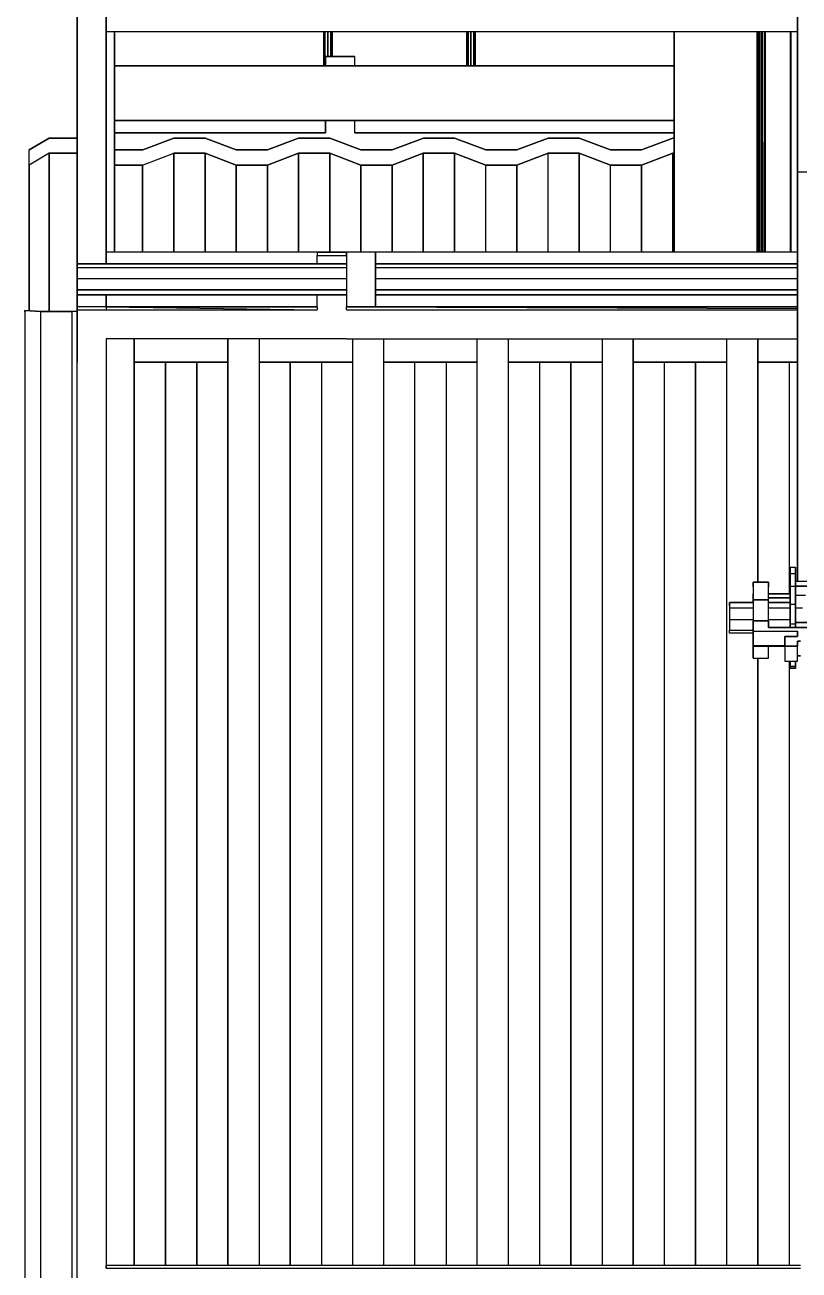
# Model space of a CAD drawing. Extents: x -32 to 51.8, y -51.6 to -5.5.
# Drawn here: x -26.871 to -24.743, y -46.141 to -42.716 of the extents above; entities that cross this region are included whole.
import ezdxf

# ---------------------------------------------------------------- set-up
doc = ezdxf.new("R2010")
doc.units = 0
doc.header["$MEASUREMENT"] = 0
doc.layers.get('0').update_dxf_attribs({"linetype": 'CONTINUOUS'})
doc.layers.add('hachures', color=5, linetype='CONTINUOUS')

msp = doc.modelspace()

# ---------------------------------------------------------------- linework, layer by layer
for p, q in [((-24.747, -43.1207), (-24.747, -41.2391)), ((-24.747, -41.2391), (-24.747, -43.1207)), ((-24.747, -41.2813), (-24.747, -43.0952)), ((-26.7272, -42.7353), (-26.7272, -42.2401)), ((-26.7272, -42.4833), (-26.7272, -43.5642)), ((-26.7272, -42.4833), (-26.7272, -43.504)), ((-26.7272, -43.5642), (-26.7272, -42.4833)), ((-24.747, -43.0952), (-24.747, -42.5372)), ((-26.6472, -42.6379), (-26.6472, -43.3413)), ((-26.6472, -43.3736), (-26.6472, -42.6379)), ((-26.6472, -42.6379), (-26.6472, -43.3736)), ((-24.747, -42.6379), (-24.747, -43.1375)), ((-26.7272, -42.7353), (-26.7272, -42.7353)), ((-24.747, -42.7353), (-26.6472, -42.7353)), ((-26.6242, -42.7353), (-26.6242, -43.3413)), ((-26.6242, -42.7353), (-26.6242, -42.8292)), ((-26.6242, -43.3413), (-26.6242, -42.7353)), ((-26.0489, -42.8292), (-26.0489, -42.7353)), ((-26.0458, -42.8292), (-26.0459, -42.7353)), ((-26.0456, -42.8292), (-26.0456, -42.7353)), ((-26.0382, -42.8033), (-26.0384, -42.7353)), ((-26.0377, -42.7353), (-26.0377, -42.8033)), ((-26.0304, -42.7353), (-26.0303, -42.8033)), ((-26.0297, -42.7353), (-26.0297, -42.8033)), ((-26.0267, -42.7353), (-26.0267, -42.8033)), ((-26.0264, -42.7353), (-26.0264, -42.8033)), ((-25.6559, -42.8292), (-25.6559, -42.7353)), ((-25.6529, -42.8292), (-25.6529, -42.7353)), ((-25.6526, -42.7353), (-25.6526, -42.8292)), ((-25.6452, -42.8292), (-25.6454, -42.7353)), ((-25.6447, -42.7353), (-25.6447, -42.8292)), ((-25.6374, -42.7353), (-25.6373, -42.8292)), ((-25.6367, -42.7353), (-25.6367, -42.8292)), ((-25.6337, -42.7353), (-25.6337, -42.8292)), ((-25.6334, -42.7353), (-25.6334, -42.8292)), ((-25.0856, -43.3413), (-25.0856, -42.7353)), ((-25.0856, -42.7353), (-25.0856, -43.3413)), ((-25.0856, -43.3413), (-25.0856, -42.7353)), ((-24.8577, -43.3413), (-24.8577, -42.7353)), ((-24.8566, -42.7353), (-24.8564, -43.3413)), ((-24.8544, -43.3413), (-24.8544, -42.7353)), ((-24.8518, -42.7353), (-24.8513, -43.3413)), ((-24.8464, -43.3413), (-24.8464, -42.7353)), ((-24.8439, -42.7353), (-24.8433, -43.3413)), ((-24.8385, -42.7353), (-24.8385, -43.3413)), ((-24.8374, -42.7353), (-24.8372, -43.3413)), ((-24.8352, -43.3413), (-24.8352, -42.7353)), ((-24.7676, -42.7353), (-24.7676, -43.3413)), ((-24.7676, -42.7353), (-24.7676, -43.3413)), ((-24.7657, -42.7353), (-24.7657, -43.3413)), ((-24.7657, -43.3413), (-24.7657, -42.7353)), ((-24.7657, -43.3413), (-24.7657, -42.7353)), ((-24.7657, -43.3413), (-24.7657, -42.7353)), ((-25.9642, -42.8033), (-26.0442, -42.8033)), ((-26.0442, -42.8033), (-26.0442, -42.8292)), ((-26.0442, -42.8292), (-26.0442, -42.8034)), ((-26.0442, -42.8034), (-26.0442, -42.8292)), ((-26.0442, -42.8292), (-26.0442, -42.8034)), ((-26.0442, -42.8034), (-25.9642, -42.8034)), ((-25.9642, -42.8034), (-25.9642, -42.8033)), ((-25.9642, -42.8292), (-25.9642, -42.8034)), ((-25.9642, -42.8292), (-26.6242, -42.8292)), ((-26.6242, -42.9792), (-26.6242, -42.8292)), ((-26.6242, -42.8292), (-25.9642, -42.8292)), ((-26.6242, -42.8292), (-26.6242, -42.9792)), ((-25.8842, -42.8292), (-25.9642, -42.8292)), ((-25.9642, -42.8292), (-25.8842, -42.8292)), ((-25.0856, -42.8292), (-25.8842, -42.8292)), ((-25.8842, -42.8292), (-25.0856, -42.8292)), ((-24.7657, -42.8292), (-24.7676, -42.8292)), ((-24.7676, -42.8292), (-24.7657, -42.8292)), ((-26.6242, -42.9792), (-25.9642, -42.9792)), ((-25.9642, -42.9792), (-26.6242, -42.9792)), ((-26.6242, -42.9792), (-26.6242, -43.3413)), ((-26.0442, -43.0131), (-26.0442, -42.9792)), ((-26.0442, -42.9792), (-26.0442, -43.0131)), ((-26.0442, -42.9792), (-26.0442, -43.0131)), ((-26.0442, -43.0131), (-26.0442, -42.9792)), ((-26.0442, -42.9886), (-26.0442, -42.9886)), ((-26.0442, -42.9886), (-26.0442, -42.9886)), ((-25.9642, -42.9792), (-25.8842, -42.9792)), ((-25.8842, -42.9792), (-25.9642, -42.9792)), ((-25.9642, -43.0131), (-25.9642, -42.9792)), ((-25.8842, -42.9792), (-25.0856, -42.9792)), ((-25.0856, -42.9792), (-25.8842, -42.9792)), ((-24.7676, -42.9792), (-24.7657, -42.9792)), ((-24.7657, -42.9792), (-24.7676, -42.9792)), ((-26.8041, -43.0279), (-26.8594, -43.0602)), ((-26.8594, -43.0602), (-26.8041, -43.0279)), ((-26.7272, -43.0279), (-26.8041, -43.0279)), ((-26.8041, -43.0279), (-26.7272, -43.0279)), ((-26.6242, -43.0131), (-26.0442, -43.0131)), ((-26.0442, -43.0131), (-26.6242, -43.0131)), ((-26.547, -43.0602), (-26.4612, -43.0279)), ((-26.4612, -43.0279), (-26.547, -43.0602)), ((-26.3755, -43.0279), (-26.4612, -43.0279)), ((-26.4612, -43.0279), (-26.3755, -43.0279)), ((-26.2898, -43.0602), (-26.3755, -43.0279)), ((-26.3755, -43.0279), (-26.2898, -43.0602)), ((-26.2041, -43.0602), (-26.1184, -43.0279)), ((-26.1184, -43.0279), (-26.2041, -43.0602)), ((-26.0327, -43.0279), (-26.1184, -43.0279)), ((-26.1184, -43.0279), (-26.0327, -43.0279)), ((-25.947, -43.0602), (-26.0327, -43.0279)), ((-26.0327, -43.0279), (-25.947, -43.0602)), ((-25.9642, -43.0131), (-25.0856, -43.0131)), ((-25.0856, -43.0131), (-25.9642, -43.0131)), ((-25.8612, -43.0602), (-25.7755, -43.0279)), ((-25.7755, -43.0279), (-25.8612, -43.0602)), ((-25.7755, -43.0279), (-25.6898, -43.0279)), ((-25.6898, -43.0279), (-25.7755, -43.0279)), ((-25.6898, -43.0279), (-25.6041, -43.0602)), ((-25.6041, -43.0602), (-25.6898, -43.0279)), ((-25.4327, -43.0279), (-25.5184, -43.0602)), ((-25.5184, -43.0602), (-25.4327, -43.0279)), ((-25.347, -43.0279), (-25.4327, -43.0279)), ((-25.4327, -43.0279), (-25.347, -43.0279)), ((-25.2612, -43.0602), (-25.347, -43.0279)), ((-25.347, -43.0279), (-25.2612, -43.0602)), ((-25.1755, -43.0602), (-25.0898, -43.0279)), ((-25.0898, -43.0279), (-25.1755, -43.0602)), ((-25.0898, -43.0279), (-25.0856, -43.0279)), ((-25.0856, -43.0279), (-25.0898, -43.0279)), ((-24.7676, -43.0131), (-24.7657, -43.0131)), ((-24.7657, -43.0131), (-24.7676, -43.0131)), ((-24.7676, -43.0357), (-24.7657, -43.0349)), ((-24.7657, -43.035), (-24.7676, -43.0357)), ((-26.8595, -43.1017), (-26.8594, -43.0602)), ((-26.8042, -43.0694), (-26.8595, -43.1017)), ((-26.8042, -43.5045), (-26.8042, -43.0694)), ((-26.8042, -43.0694), (-26.7272, -43.0694)), ((-26.7272, -43.0694), (-26.8042, -43.0694)), ((-26.6242, -43.0602), (-26.547, -43.0602)), ((-26.547, -43.0602), (-26.6242, -43.0602)), ((-26.5471, -43.1017), (-26.4614, -43.0694)), ((-26.3757, -43.0694), (-26.4614, -43.0694)), ((-26.4614, -43.0694), (-26.3757, -43.0694)), ((-26.2899, -43.1017), (-26.3757, -43.0694)), ((-26.3757, -43.0694), (-26.2899, -43.1017)), ((-26.3755, -43.0694), (-26.3755, -43.0694)), ((-26.2898, -43.0602), (-26.2041, -43.0602)), ((-26.2041, -43.0602), (-26.2898, -43.0602)), ((-26.1185, -43.0694), (-26.2042, -43.1017)), ((-26.2042, -43.1017), (-26.1185, -43.0694)), ((-26.0328, -43.0694), (-26.1185, -43.0694)), ((-26.1185, -43.0694), (-26.0328, -43.0694)), ((-26.1184, -43.0694), (-26.1184, -43.0694)), ((-26.1184, -43.0694), (-26.1184, -43.0694)), ((-25.9471, -43.1017), (-26.0328, -43.0694)), ((-26.0328, -43.0694), (-25.9471, -43.1017)), ((-26.0327, -43.0694), (-26.0327, -43.0694)), ((-25.947, -43.0602), (-25.8612, -43.0602)), ((-25.8612, -43.0602), (-25.947, -43.0602)), ((-25.7757, -43.0694), (-25.8614, -43.1017)), ((-25.8614, -43.1017), (-25.7757, -43.0694)), ((-25.6899, -43.0694), (-25.7757, -43.0694)), ((-25.7757, -43.0694), (-25.6899, -43.0694)), ((-25.7755, -43.0694), (-25.7755, -43.0694)), ((-25.7755, -43.0694), (-25.7755, -43.0694)), ((-25.6042, -43.1017), (-25.6899, -43.0694)), ((-25.6899, -43.0694), (-25.6042, -43.1017)), ((-25.6898, -43.0694), (-25.6898, -43.0694)), ((-25.6898, -43.0694), (-25.6898, -43.0694)), ((-25.5184, -43.0602), (-25.6041, -43.0602)), ((-25.6041, -43.0602), (-25.5184, -43.0602)), ((-25.5185, -43.1017), (-25.4328, -43.0694)), ((-25.4328, -43.0694), (-25.5185, -43.1017)), ((-25.4328, -43.0694), (-25.3471, -43.0694)), ((-25.3471, -43.0694), (-25.4328, -43.0694)), ((-25.4327, -43.0694), (-25.4327, -43.0694)), ((-25.4327, -43.0694), (-25.4327, -43.0694)), ((-25.2614, -43.1017), (-25.3471, -43.0694)), ((-25.3471, -43.0694), (-25.2614, -43.1017)), ((-25.347, -43.0694), (-25.347, -43.0694)), ((-25.2612, -43.0602), (-25.1755, -43.0602)), ((-25.1755, -43.0602), (-25.2612, -43.0602)), ((-25.1757, -43.1017), (-25.0899, -43.0694)), ((-25.0899, -43.0694), (-25.1757, -43.1017)), ((-25.0899, -43.0694), (-25.0856, -43.0694)), ((-25.0856, -43.0694), (-25.0899, -43.0694)), ((-25.0898, -43.0694), (-25.0898, -43.0694)), ((-25.0898, -43.0694), (-25.0898, -43.0694)), ((-24.7657, -43.0764), (-24.7676, -43.0771)), ((-24.7676, -43.0771), (-24.7657, -43.0764)), ((-26.8595, -43.1017), (-26.8595, -43.5023)), ((-26.8595, -43.5023), (-26.8595, -43.1017)), ((-26.6242, -43.1017), (-26.5471, -43.1017)), ((-26.5471, -43.1017), (-26.6242, -43.1017)), ((-26.2899, -43.1017), (-26.2042, -43.1017)), ((-26.2042, -43.1017), (-26.2899, -43.1017)), ((-26.2042, -43.1017), (-26.2042, -43.1017)), ((-25.8614, -43.1017), (-25.9471, -43.1017)), ((-25.9471, -43.1017), (-25.8614, -43.1017)), ((-25.947, -43.1017), (-25.947, -43.1017)), ((-25.947, -43.1017), (-25.947, -43.1017)), ((-25.8612, -43.1017), (-25.8612, -43.1017)), ((-25.8612, -43.1017), (-25.8612, -43.1017)), ((-25.5185, -43.1017), (-25.6042, -43.1017)), ((-25.6042, -43.1017), (-25.5185, -43.1017)), ((-25.6041, -43.1017), (-25.6041, -43.1017)), ((-25.6041, -43.1017), (-25.6041, -43.1017)), ((-25.5184, -43.1017), (-25.5184, -43.1017)), ((-25.1757, -43.1017), (-25.2614, -43.1017)), ((-25.2614, -43.1017), (-25.1757, -43.1017)), ((-25.2612, -43.1017), (-25.2612, -43.1017)), ((-25.2612, -43.1017), (-25.2612, -43.1017)), ((-25.1757, -43.3413), (-25.1757, -43.1017)), ((-25.1757, -43.1017), (-25.1757, -43.3413)), ((-25.1755, -43.1017), (-25.1755, -43.1017)), ((-25.1755, -43.1017), (-25.1755, -43.1017)), ((-24.747, -43.0952), (-24.747, -43.0952)), ((-24.747, -43.1375), (-24.747, -43.0952)), ((-24.747, -43.0952), (-24.747, -43.1207)), ((-24.747, -43.1207), (-24.747, -44.2463)), ((-24.747, -43.1375), (-24.747, -43.1629)), ((-24.747, -43.1629), (-24.747, -43.1375)), ((-24.7469, -44.2463), (-24.747, -43.1207)), ((-24.747, -43.1207), (-24.7074, -43.1207)), ((-24.747, -44.2463), (-24.747, -43.1629)), ((-24.747, -43.1629), (-24.7469, -44.2463)), ((-25.9872, -43.3413), (-26.6472, -43.3413)), ((-26.6472, -43.3736), (-26.6472, -43.3413)), ((-26.0672, -43.3424), (-26.0672, -43.3504)), ((-25.9872, -43.3424), (-26.0672, -43.3424)), ((-26.0672, -43.3736), (-26.0672, -43.3504)), ((-26.0672, -43.3504), (-25.9872, -43.3504)), ((-25.9872, -43.3413), (-25.9872, -43.3413)), ((-25.9072, -43.3413), (-25.9872, -43.3413)), ((-25.9872, -43.3413), (-25.9872, -43.3413)), ((-25.9872, -43.3413), (-25.9872, -43.3413)), ((-25.9872, -43.3413), (-25.9872, -43.4913)), ((-25.9872, -43.3424), (-25.9872, -43.3413)), ((-25.9872, -43.3413), (-25.9872, -43.3424)), ((-25.9872, -43.3504), (-25.9872, -43.3424)), ((-24.7469, -43.3413), (-25.9072, -43.3413)), ((-25.9072, -43.4913), (-25.9072, -43.3413)), ((-25.9072, -43.3413), (-25.9072, -43.4913)), ((-25.9872, -43.3736), (-26.7272, -43.3736)), ((-26.7272, -43.3736), (-26.7272, -43.3845)), ((-26.7272, -43.3736), (-25.9872, -43.3736)), ((-26.7272, -43.3845), (-26.7272, -43.3878)), ((-26.7272, -43.3845), (-26.7272, -43.414)), ((-25.9872, -43.3845), (-26.7272, -43.3845)), ((-24.7469, -43.3736), (-25.9072, -43.3736)), ((-25.9072, -43.3736), (-24.7469, -43.3736)), ((-24.7469, -43.3845), (-25.9072, -43.3845)), ((-26.7272, -43.3878), (-26.7272, -43.4186)), ((-26.7272, -43.414), (-25.9872, -43.414)), ((-26.7272, -43.4448), (-26.7272, -43.414)), ((-26.7272, -43.414), (-26.7272, -43.4448)), ((-26.7272, -43.4186), (-26.7272, -43.4186)), ((-26.7272, -43.4186), (-26.7272, -43.4448)), ((-25.9072, -43.414), (-24.7469, -43.414)), ((-26.7272, -43.4448), (-26.7272, -43.4448)), ((-26.7272, -43.4448), (-25.9872, -43.4448)), ((-26.7272, -43.4589), (-26.7272, -43.4448)), ((-25.9872, -43.4448), (-26.7272, -43.4448)), ((-26.7272, -43.4448), (-26.7272, -43.4589)), ((-26.7272, -43.4448), (-26.7272, -43.4448)), ((-25.9072, -43.4448), (-24.7469, -43.4448)), ((-24.7469, -43.4448), (-25.9072, -43.4448)), ((-26.7272, -43.4589), (-25.9872, -43.4589)), ((-25.9872, -43.4589), (-26.7272, -43.4589)), ((-26.6472, -43.4913), (-26.6472, -43.4589)), ((-26.6472, -43.4921), (-26.6472, -43.4589)), ((-26.6472, -43.4589), (-26.6472, -43.4921)), ((-26.0672, -43.4921), (-26.0672, -43.4589)), ((-25.9072, -43.4589), (-24.7469, -43.4589)), ((-24.7469, -43.4589), (-25.9072, -43.4589)), ((-26.8708, -43.5053), (-26.8707, -43.5015)), ((-26.8707, -43.5016), (-26.8708, -43.5053)), ((-26.8708, -43.5053), (-26.8708, -51.5719)), ((-26.8707, -43.5015), (-26.8706, -51.5681)), ((-26.8707, -43.5015), (-26.8272, -43.5045)), ((-26.8272, -43.5045), (-26.8707, -43.5016)), ((-26.7415, -43.5045), (-26.8272, -43.5045)), ((-26.8272, -43.5045), (-26.7415, -43.5045)), ((-26.7272, -43.504), (-26.7415, -43.5045)), ((-26.7415, -43.5045), (-26.7272, -43.504)), ((-26.6472, -43.4921), (-26.7272, -43.4921)), ((-26.7272, -43.4921), (-26.7272, -43.5002)), ((-26.7272, -43.5801), (-26.7272, -43.5002)), ((-26.7272, -43.5002), (-26.6472, -43.5002)), ((-26.6472, -43.4913), (-26.0672, -43.4913)), ((-26.6472, -43.4913), (-26.6472, -43.4921)), ((-26.0672, -43.4921), (-26.6472, -43.4921)), ((-26.6472, -43.4921), (-26.0672, -43.5002)), ((-26.6472, -43.4921), (-26.6472, -43.5002)), ((-26.6472, -43.5002), (-26.0672, -43.5002)), ((-26.6242, -43.4913), (-26.6242, -43.4921)), ((-26.6242, -43.4913), (-26.6242, -43.4921)), ((-26.6242, -43.4921), (-26.6242, -43.4913)), ((-26.5471, -43.4913), (-26.5471, -43.4921)), ((-26.5471, -43.4921), (-26.5471, -43.4913)), ((-26.4614, -43.4913), (-26.4614, -43.4921)), ((-26.4614, -43.4921), (-26.4614, -43.4913)), ((-26.3757, -43.4921), (-26.3757, -43.4913)), ((-26.3757, -43.4913), (-26.3757, -43.4921)), ((-26.2899, -43.4921), (-26.2899, -43.4913)), ((-26.2899, -43.4913), (-26.2899, -43.4921)), ((-26.2042, -43.4921), (-26.2042, -43.4913)), ((-26.2042, -43.4913), (-26.2042, -43.4921)), ((-26.1185, -43.4913), (-26.1185, -43.4921)), ((-26.1185, -43.4921), (-26.1185, -43.4913)), ((-26.0672, -43.4921), (-26.0672, -43.5002)), ((-25.9872, -43.4913), (-25.9872, -43.4913)), ((-25.9872, -43.4913), (-25.9072, -43.4913)), ((-25.9872, -43.5002), (-25.9872, -43.4913)), ((-25.9872, -43.5002), (-25.9872, -43.4921)), ((-25.9872, -43.4921), (-24.7469, -43.4961)), ((-24.7469, -43.4921), (-25.9872, -43.4921)), ((-25.9872, -43.5002), (-24.7469, -43.5002)), ((-25.9471, -43.4921), (-25.9471, -43.4913)), ((-25.9471, -43.4913), (-25.9471, -43.4921)), ((-25.9072, -43.4913), (-25.9072, -43.4913)), ((-25.9072, -43.4913), (-24.7469, -43.4913)), ((-25.8614, -43.4921), (-25.8614, -43.4913)), ((-25.8614, -43.4913), (-25.8614, -43.4921)), ((-25.7757, -43.4921), (-25.7757, -43.4913)), ((-25.7757, -43.4913), (-25.7757, -43.4921)), ((-25.6899, -43.4921), (-25.6899, -43.4913)), ((-25.6899, -43.4913), (-25.6899, -43.4921)), ((-25.6042, -43.4921), (-25.6042, -43.4913)), ((-25.5185, -43.4921), (-25.5185, -43.4913)), ((-25.5185, -43.4913), (-25.5185, -43.4921)), ((-25.4328, -43.4921), (-25.4328, -43.4913)), ((-25.3471, -43.4913), (-25.3471, -43.4921)), ((-25.3471, -43.4921), (-25.3471, -43.4913)), ((-25.2614, -43.4921), (-25.2614, -43.4913)), ((-25.1757, -43.4921), (-25.1757, -43.4913)), ((-25.1757, -43.4913), (-25.1757, -43.4921)), ((-25.0899, -43.4921), (-25.0899, -43.4913)), ((-25.0856, -43.4921), (-25.0856, -43.4913)), ((-25.0856, -43.4913), (-25.0856, -43.4921)), ((-25.0856, -43.4921), (-25.0856, -43.4913)), ((-24.8577, -43.4921), (-24.8577, -43.4913)), ((-24.8563, -43.4913), (-24.8563, -43.4921)), ((-24.8544, -43.4921), (-24.8544, -43.4913)), ((-24.8511, -43.4913), (-24.8511, -43.4921)), ((-24.8464, -43.4921), (-24.8464, -43.4913)), ((-24.8432, -43.4913), (-24.8432, -43.4921)), ((-24.8385, -43.4913), (-24.8385, -43.4921)), ((-24.8371, -43.4913), (-24.8371, -43.4921)), ((-24.8352, -43.4921), (-24.8352, -43.4913)), ((-24.7676, -43.4913), (-24.7676, -43.4921)), ((-24.7676, -43.4913), (-24.7676, -43.4921)), ((-24.7657, -43.4913), (-24.7657, -43.4921)), ((-24.7657, -43.4921), (-24.7657, -43.4913)), ((-24.7657, -43.4921), (-24.7657, -43.4913)), ((-24.7657, -43.4921), (-24.7657, -43.4913)), ((-26.7272, -43.5642), (-26.7272, -43.6442)), ((-26.7272, -43.6442), (-26.7272, -43.5642)), ((-26.7272, -46.1358), (-26.7272, -43.5801)), ((-26.6472, -43.5801), (-26.6472, -46.1358)), ((-26.0672, -43.5801), (-26.6472, -43.5801)), ((-25.9872, -43.5801), (-26.0672, -43.5801)), ((-25.9872, -43.5801), (-24.7469, -43.5801)), ((-26.3129, -43.6442), (-26.5701, -43.6442)), ((-26.5701, -43.6442), (-26.3129, -43.6442)), ((-25.9701, -43.6442), (-26.2272, -43.6442)), ((-26.2272, -43.6442), (-25.9701, -43.6442)), ((-25.6272, -43.6442), (-25.8843, -43.6442)), ((-25.8843, -43.6442), (-25.6272, -43.6442)), ((-25.2843, -43.6442), (-25.5415, -43.6442)), ((-25.5415, -43.6442), (-25.2843, -43.6442)), ((-24.9415, -43.6442), (-25.1986, -43.6442)), ((-25.1986, -43.6442), (-24.9415, -43.6442)), ((-24.7469, -43.6442), (-24.8558, -43.6442)), ((-24.8558, -43.6442), (-24.7469, -43.6442)), ((-24.7674, -44.2127), (-24.7674, -44.2076)), ((-24.7674, -44.2076), (-24.7674, -44.2262)), ((-24.7673, -44.2076), (-24.7529, -44.2076)), ((-24.7673, -44.2262), (-24.7673, -44.2076)), ((-24.7529, -44.2262), (-24.7529, -44.2076)), ((-24.7529, -44.2076), (-24.7529, -44.2127)), ((-24.7529, -44.2076), (-24.7529, -44.2262)), ((-24.7674, -44.2358), (-24.7674, -44.2127)), ((-24.7674, -44.2262), (-24.7674, -44.2609)), ((-24.7674, -44.2778), (-24.7674, -44.2358)), ((-24.7673, -44.2127), (-24.7673, -44.2358)), ((-24.7529, -44.2262), (-24.7673, -44.2262)), ((-24.7673, -44.2609), (-24.7673, -44.2262)), ((-24.7673, -44.2358), (-24.7673, -44.2358)), ((-24.7673, -44.2358), (-24.7673, -44.2778)), ((-24.7529, -44.2127), (-24.7529, -44.2358)), ((-24.7529, -44.2609), (-24.7529, -44.2262)), ((-24.7529, -44.2262), (-24.7529, -44.2609)), ((-24.7529, -44.2358), (-24.7529, -44.2463)), ((-24.8686, -44.2619), (-24.8686, -44.249)), ((-24.8686, -44.249), (-24.8267, -44.249)), ((-24.8686, -44.249), (-24.8686, -44.2619)), ((-24.8267, -44.249), (-24.8686, -44.249)), ((-24.8686, -44.2619), (-24.8686, -44.2972)), ((-24.8267, -44.2619), (-24.8267, -44.249)), ((-24.8267, -44.249), (-24.8267, -44.2619)), ((-24.8267, -44.2972), (-24.8267, -44.2619)), ((-24.7674, -44.2609), (-24.7674, -44.3103)), ((-24.7529, -44.2609), (-24.7673, -44.2609)), ((-24.7673, -44.3103), (-24.7673, -44.2609)), ((-24.7529, -44.2463), (-24.7167, -44.2463)), ((-24.7529, -44.2598), (-24.7197, -44.2598)), ((-24.7197, -44.2598), (-24.7529, -44.2598)), ((-24.7529, -44.3103), (-24.7529, -44.2609)), ((-24.7529, -44.2609), (-24.7529, -44.3103)), ((-24.934, -44.313), (-24.934, -44.3045)), ((-24.934, -44.3045), (-24.934, -44.3207)), ((-24.8686, -44.3045), (-24.934, -44.3045)), ((-24.934, -44.3045), (-24.8686, -44.3045)), ((-24.8686, -44.2807), (-24.8686, -44.2807)), ((-24.8686, -44.2807), (-24.8686, -44.2814)), ((-24.8686, -44.2918), (-24.8686, -44.2814)), ((-24.8686, -44.2814), (-24.8686, -44.2814)), ((-24.8686, -44.3045), (-24.8686, -44.2918)), ((-24.8686, -44.2918), (-24.8686, -44.3045)), ((-24.8267, -44.2972), (-24.8686, -44.2972)), ((-24.8686, -44.2972), (-24.8267, -44.2972)), ((-24.8686, -44.2972), (-24.8686, -44.3551)), ((-24.7673, -44.2807), (-24.8267, -44.2807)), ((-24.8267, -44.2814), (-24.7673, -44.2814)), ((-24.7673, -44.2918), (-24.8267, -44.2918)), ((-24.8267, -44.2918), (-24.7673, -44.2918)), ((-24.8267, -44.3551), (-24.8267, -44.2972)), ((-24.7673, -44.3045), (-24.8267, -44.3045)), ((-24.8267, -44.3045), (-24.7673, -44.3045)), ((-24.7674, -44.3045), (-24.7674, -44.2778)), ((-24.7674, -44.3103), (-24.7674, -44.3646)), ((-24.7673, -44.2778), (-24.7673, -44.2778)), ((-24.7673, -44.2778), (-24.7673, -44.3045)), ((-24.7673, -44.3045), (-24.7673, -44.3045)), ((-24.7673, -44.3045), (-24.7673, -44.3207)), ((-24.7529, -44.3103), (-24.7673, -44.3103)), ((-24.7673, -44.3646), (-24.7673, -44.3103)), ((-24.7529, -44.2848), (-24.7253, -44.2848)), ((-24.7529, -44.3646), (-24.7529, -44.3103)), ((-24.7529, -44.3103), (-24.7529, -44.3646)), ((-24.934, -44.3207), (-24.934, -44.3522)), ((-24.8686, -44.3207), (-24.934, -44.3207)), ((-24.7673, -44.3207), (-24.8267, -44.3207)), ((-24.7673, -44.3207), (-24.7673, -44.3522)), ((-24.7331, -44.3205), (-24.7529, -44.3205)), ((-24.7529, -44.3596), (-24.7529, -44.3205)), ((-24.934, -44.3522), (-24.934, -44.3806)), ((-24.8686, -44.3522), (-24.934, -44.3522)), ((-24.8267, -44.3551), (-24.8686, -44.3551)), ((-24.8686, -44.3551), (-24.8686, -44.3735)), ((-24.8686, -44.3739), (-24.8686, -44.3555)), ((-24.8686, -44.3555), (-24.8267, -44.3555)), ((-24.8686, -44.3735), (-24.8686, -44.3838)), ((-24.8686, -44.3838), (-24.8686, -44.3739)), ((-24.7673, -44.3522), (-24.8267, -44.3522)), ((-24.8267, -44.3735), (-24.8267, -44.3551)), ((-24.8267, -44.3555), (-24.8267, -44.3735)), ((-24.8267, -44.3739), (-24.8267, -44.3735)), ((-24.7469, -44.3735), (-24.8267, -44.3735)), ((-24.8267, -44.3735), (-24.8267, -44.3739)), ((-24.8267, -44.3739), (-24.7469, -44.3739)), ((-24.7674, -44.3646), (-24.7674, -44.3735)), ((-24.7529, -44.3646), (-24.7673, -44.3646)), ((-24.7673, -44.3735), (-24.7673, -44.3646)), ((-24.7018, -44.3596), (-24.7529, -44.3596)), ((-24.7529, -44.3596), (-24.7018, -44.3596)), ((-24.7529, -44.3735), (-24.7529, -44.3646)), ((-24.7529, -44.3646), (-24.7529, -44.3735)), ((-24.7074, -44.3735), (-24.7469, -44.3735)), ((-24.7469, -44.3739), (-24.7074, -44.3739)), ((-24.934, -44.3892), (-24.934, -44.3806)), ((-24.934, -44.3806), (-24.8686, -44.3806)), ((-24.8686, -44.3892), (-24.934, -44.3892)), ((-24.8686, -44.4244), (-24.8686, -44.3838)), ((-24.8686, -44.3838), (-24.8267, -44.3838)), ((-24.8686, -44.3838), (-24.8686, -44.4244)), ((-24.8267, -44.3842), (-24.8686, -44.3842)), ((-24.8686, -44.3892), (-24.8686, -44.4095)), ((-24.8686, -44.3957), (-24.8686, -44.3957)), ((-24.8686, -44.4141), (-24.8686, -44.3957)), ((-24.8686, -44.3961), (-24.8686, -44.3961)), ((-24.8686, -44.3961), (-24.8686, -44.4145)), ((-24.8686, -44.4095), (-24.8686, -44.4095)), ((-24.8686, -44.4095), (-24.8686, -44.4224)), ((-24.8686, -44.4095), (-24.8686, -44.4095)), ((-24.8686, -44.4244), (-24.8686, -44.4141)), ((-24.8267, -44.3838), (-24.7469, -44.3838)), ((-24.7469, -44.3842), (-24.8267, -44.3842)), ((-24.7822, -44.4112), (-24.7822, -44.3981)), ((-24.7822, -44.3981), (-24.7469, -44.3981)), ((-24.7469, -44.3981), (-24.7822, -44.3981)), ((-24.7822, -44.3981), (-24.7822, -44.4386)), ((-24.7822, -44.3981), (-24.7822, -44.4112)), ((-24.7822, -44.4252), (-24.7822, -44.4112)), ((-24.7822, -44.4112), (-24.7822, -44.4252)), ((-24.7469, -44.3838), (-24.7469, -44.3981)), ((-24.7469, -44.3838), (-24.7469, -44.3981)), ((-24.7469, -44.3981), (-24.7469, -44.3842)), ((-24.7384, -44.4112), (-24.7469, -44.4112)), ((-24.7469, -44.4112), (-24.7469, -44.4252)), ((-24.7469, -44.4112), (-24.7384, -44.4112)), ((-24.7469, -44.4252), (-24.7469, -44.4112)), ((-24.8686, -44.4578), (-24.8686, -44.4145)), ((-24.8686, -44.4145), (-24.8686, -44.4248)), ((-24.8686, -44.4224), (-24.8686, -44.4578)), ((-24.8267, -44.4244), (-24.8686, -44.4244)), ((-24.8686, -44.4248), (-24.8267, -44.4248)), ((-24.8686, -44.4248), (-24.8686, -44.4578)), ((-24.7822, -44.4244), (-24.8267, -44.4244)), ((-24.8267, -44.4578), (-24.8267, -44.4248)), ((-24.8267, -44.4248), (-24.7822, -44.4248)), ((-24.7469, -44.4252), (-24.7822, -44.4252)), ((-24.7822, -44.4252), (-24.7822, -44.4658)), ((-24.7822, -44.4252), (-24.7822, -44.4252)), ((-24.7822, -44.4252), (-24.7469, -44.4252)), ((-24.7822, -44.4386), (-24.7822, -44.4386)), ((-24.7822, -44.4386), (-24.7822, -44.4518)), ((-24.7469, -44.4252), (-24.7469, -44.4252)), ((-24.7469, -44.4658), (-24.7469, -44.4252)), ((-24.7469, -44.4252), (-24.7469, -44.4252)), ((-24.7469, -44.4252), (-24.7469, -44.4252)), ((-24.8686, -44.4578), (-24.8267, -44.4578)), ((-24.7822, -44.4658), (-24.7469, -44.4658)), ((-24.7673, -44.4809), (-24.7673, -44.4658)), ((-24.7673, -44.4658), (-24.7673, -44.4674)), ((-24.7673, -44.4674), (-24.7673, -44.4658)), ((-24.7673, -44.4658), (-24.7673, -44.4809)), ((-24.7673, -44.4674), (-24.7673, -44.4674)), ((-24.7673, -44.486), (-24.7673, -44.4674)), ((-24.7529, -44.4809), (-24.7673, -44.4809)), ((-24.7673, -44.4809), (-24.7673, -44.486)), ((-24.7673, -44.4809), (-24.7529, -44.4809)), ((-24.7529, -44.4658), (-24.7529, -44.4809)), ((-24.7529, -44.4809), (-24.7529, -44.4658)), ((-24.7529, -44.486), (-24.7529, -44.4809)), ((-24.7529, -44.4809), (-24.7529, -44.486)), ((-24.7384, -44.4518), (-24.7469, -44.4518)), ((-24.7469, -44.4518), (-24.7384, -44.4518)), ((-24.7529, -44.486), (-24.7673, -44.486)), ((-26.7272, -46.2157), (-26.7272, -46.1358)), ((-26.6472, -46.1358), (-26.6472, -46.1277)), ((-24.7383, -46.1277), (-26.6472, -46.1277)), ((-26.6472, -46.1358), (-24.7383, -46.1358))]:
    msp.add_line(p, q)
at = {"layer": 'hachures'}
for p, q in [((-26.8042, -43.0694), (-26.8042, -43.5045)), ((-26.4614, -43.0694), (-26.4614, -43.3413)), ((-26.4614, -43.3413), (-26.4614, -43.0694)), ((-26.3757, -43.3413), (-26.3757, -43.0694)), ((-26.3757, -43.0694), (-26.3757, -43.3413)), ((-26.1185, -43.0694), (-26.1185, -43.3413)), ((-26.1185, -43.3413), (-26.1185, -43.0694)), ((-26.0328, -43.3413), (-26.0328, -43.0694)), ((-26.0328, -43.0694), (-26.0328, -43.3413)), ((-25.7757, -43.3413), (-25.7757, -43.0694)), ((-25.7757, -43.0694), (-25.7757, -43.3413)), ((-25.6899, -43.3413), (-25.6899, -43.0694)), ((-25.6899, -43.0694), (-25.6899, -43.3413)), ((-25.4328, -43.3413), (-25.4328, -43.0694)), ((-25.3471, -43.0694), (-25.3471, -43.3413)), ((-25.3471, -43.3413), (-25.3471, -43.0694)), ((-25.0899, -43.3413), (-25.0899, -43.0694)), ((-26.5471, -43.1017), (-26.5471, -43.3413)), ((-26.5471, -43.3413), (-26.5471, -43.1017)), ((-26.2899, -43.3413), (-26.2899, -43.1017)), ((-26.2899, -43.1017), (-26.2899, -43.3413)), ((-26.2042, -43.3413), (-26.2042, -43.1017)), ((-26.2042, -43.1017), (-26.2042, -43.3413)), ((-25.9471, -43.3413), (-25.9471, -43.1017)), ((-25.9471, -43.1017), (-25.9471, -43.3413)), ((-25.8614, -43.3413), (-25.8614, -43.1017)), ((-25.8614, -43.1017), (-25.8614, -43.3413)), ((-25.6042, -43.3413), (-25.6042, -43.1017)), ((-25.5185, -43.3413), (-25.5185, -43.1017)), ((-25.5185, -43.1017), (-25.5185, -43.3413)), ((-25.2614, -43.3413), (-25.2614, -43.1017)), ((-26.8272, -51.571), (-26.8272, -43.5045)), ((-26.7415, -43.5045), (-26.7415, -51.571)), ((-26.57, -46.1277), (-26.5701, -43.5801)), ((-26.5701, -43.5801), (-26.57, -46.1277)), ((-26.3129, -43.5801), (-26.3129, -46.1277)), ((-26.3129, -46.1277), (-26.3129, -43.5801)), ((-26.2272, -43.5801), (-26.2272, -46.1277)), ((-25.9701, -43.5801), (-25.97, -46.1277)), ((-25.8843, -46.1277), (-25.8843, -43.5801)), ((-25.6272, -46.1277), (-25.6272, -43.5801)), ((-25.5415, -46.1277), (-25.5415, -43.5801)), ((-25.2843, -43.5801), (-25.2843, -46.1277)), ((-25.1986, -43.5801), (-25.1986, -46.1277)), ((-25.1986, -46.1277), (-25.1986, -43.5801)), ((-24.9415, -46.1277), (-24.9415, -43.5801)), ((-24.8558, -43.5801), (-24.8558, -44.249)), ((-24.8558, -44.249), (-24.8558, -43.5801)), ((-26.4843, -46.1277), (-26.4843, -43.6442)), ((-26.4843, -43.6442), (-26.4843, -46.1277)), ((-26.3986, -43.6442), (-26.3986, -46.1277)), ((-26.3986, -46.1277), (-26.3986, -43.6442)), ((-26.1415, -43.6442), (-26.1415, -46.1277)), ((-26.1415, -46.1277), (-26.1415, -43.6442)), ((-26.0558, -43.6442), (-26.0558, -46.1277)), ((-25.7986, -46.1277), (-25.7986, -43.6442)), ((-25.7129, -43.6442), (-25.7129, -46.1277)), ((-25.4558, -43.6442), (-25.4558, -46.1277)), ((-25.3701, -43.6442), (-25.37, -46.1277)), ((-25.37, -46.1277), (-25.3701, -43.6442)), ((-25.1129, -46.1277), (-25.1129, -43.6442)), ((-25.0272, -43.6442), (-25.0272, -46.1277)), ((-25.0272, -46.1277), (-25.0272, -43.6442)), ((-24.7701, -43.6442), (-24.7701, -44.2807)), ((-24.8558, -44.4578), (-24.8558, -46.1277)), ((-24.8558, -46.1277), (-24.8558, -44.4578)), ((-24.7701, -44.4658), (-24.77, -46.1277))]:
    msp.add_line(p, q, dxfattribs=at)

doc.saveas('drawing.dxf')
